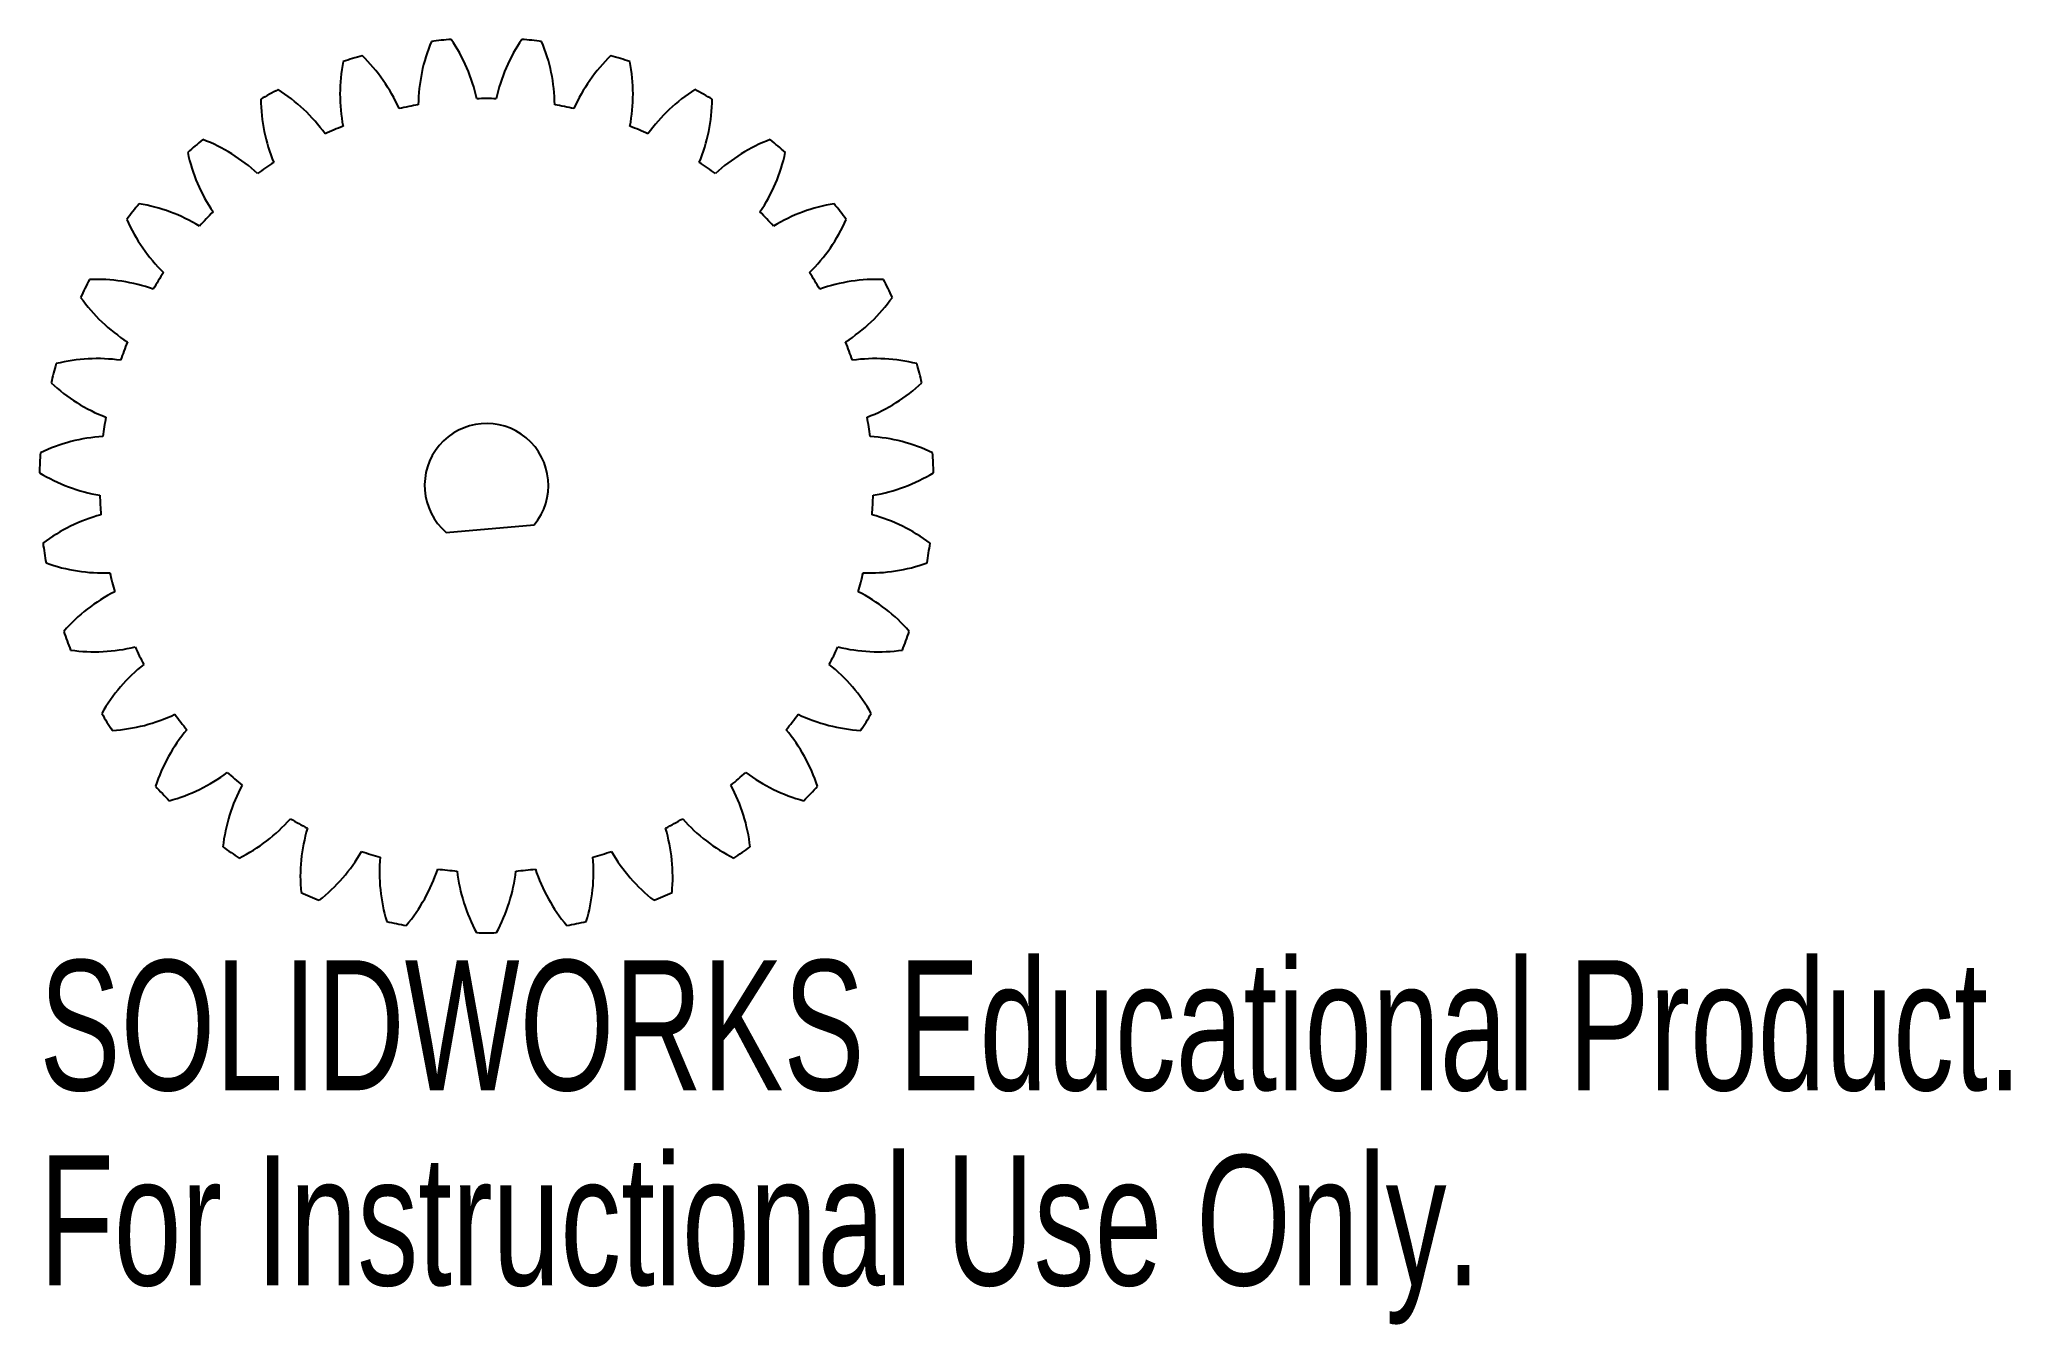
# Model space of a CAD drawing. Header units: millimetres. Extents: x -16.6 to 56.6, y -31.2 to 16.6.
import ezdxf

# ---------------------------------------------------------------- set-up
doc = ezdxf.new("R2010")
doc.units = ezdxf.units.MM
doc.styles.add('SLDTEXTSTYLE0', font='TXT', dxfattribs={"width": 0.7})

msp = doc.modelspace()

# ---------------------------------------------------------------- linework, layer by layer
at = {"color": 7, "linetype": 'Continuous', "lineweight": 25}
msp.add_line((-1.496, -1.747), (1.769, -1.47), dxfattribs=at)
for centre, radius, start, end in [((3.788, 14.064), 6.325, 157.36695, 179.23606), ((0, 0), 16.625, 94.52961, 97.08329), ((-6.541, 13.014), 6.325, 12.37684, 34.24595), ((6.541, 13.014), 6.325, 145.75405, 167.62316), ((0, 0), 16.625, 82.91671, 85.47039), ((-3.788, 14.064), 6.325, 0.76394, 22.63305), ((0.879, 14.539), 6.325, 168.97985, 190.84897), ((0, 0), 16.625, 106.14251, 108.6962), ((-9.027, 11.431), 6.325, 23.98974, 45.85886), ((9.027, 11.431), 6.325, 134.14114, 156.01026), ((0, 0), 16.625, 71.3038, 73.85749), ((-0.879, 14.539), 6.325, 349.15103, 11.02015), ((0, 0), 16.625, 117.75542, 120.3091), ((-11.143, 9.379), 6.325, 35.60265, 57.47176), ((11.143, 9.379), 6.325, 122.52824, 144.39735), ((0, 0), 16.625, 59.6909, 62.24458), ((-2.065, 14.418), 6.325, 180.59276, 202.46187), ((0, 0), 14.374, 100.1643, 103.06151), ((0, 0), 14.374, 88.55139, 91.44861), ((0, 0), 14.374, 76.93849, 79.8357), ((2.065, 14.418), 6.325, 337.53813, 359.40724), ((0, 0), 14.374, 111.7772, 114.67441), ((0, 0), 14.374, 65.32559, 68.2228), ((0, 0), 16.625, 129.36832, 131.922), ((-12.803, 6.944), 6.325, 47.21555, 69.08466), ((12.803, 6.944), 6.325, 110.91534, 132.78445), ((0, 0), 16.625, 48.078, 50.63168), ((-4.925, 13.707), 6.325, 192.20566, 214.07477), ((0, 0), 14.374, 123.3901, 126.28732), ((0, 0), 14.374, 53.71268, 56.6099), ((4.925, 13.707), 6.325, 325.92523, 347.79434), ((0, 0), 16.625, 140.98122, 143.53491), ((-13.939, 4.225), 6.325, 58.82845, 80.69757), ((13.939, 4.225), 6.325, 99.30243, 121.17155), ((0, 0), 16.625, 36.46509, 39.01878), ((-7.584, 12.435), 6.325, 203.81856, 225.68768), ((0, 0), 14.374, 135.00301, 137.90022), ((0, 0), 14.374, 42.09978, 44.99699), ((7.584, 12.435), 6.325, 314.31232, 336.18144), ((0, 0), 16.625, 152.59413, 155.14781), ((-14.504, 1.332), 6.325, 70.44136, 92.31047), ((0, 0), 14.374, 146.61591, 149.51312), ((0, 0), 14.374, 30.48688, 33.38409), ((14.504, 1.332), 6.325, 87.68953, 109.55864), ((0, 0), 16.625, 24.85219, 27.40587), ((-9.932, 10.654), 6.325, 215.43147, 237.30058), ((9.932, 10.654), 6.325, 302.69942, 324.56853), ((0, 0), 14.374, 158.22881, 161.12603), ((0, 0), 14.374, 18.87397, 21.77119), ((0, 0), 16.625, 164.20703, 166.76071), ((-14.475, -1.614), 6.325, 82.05426, 103.92337), ((14.475, -1.614), 6.325, 76.07663, 97.94574), ((0, 0), 16.625, 13.23929, 15.79297), ((-11.873, 8.437), 6.325, 227.04437, 248.91348), ((11.873, 8.437), 6.325, 291.08652, 312.95563), ((0, 0), 14.374, 169.84172, 172.73893), ((0, 0), 2.3, 320.26524, 229.41259), ((0, 0), 14.374, 7.26107, 10.15828), ((-13.854, -4.495), 6.325, 93.66716, 115.53628), ((13.854, -4.495), 6.325, 64.46372, 86.33284), ((0, 0), 16.625, 175.81993, 178.37362), ((0, 0), 16.625, 1.62638, 4.18007), ((-13.328, 5.874), 6.325, 238.65727, 260.52639), ((13.328, 5.874), 6.325, 279.47361, 301.34273), ((0, 0), 14.374, 181.45462, 184.35183), ((0, 0), 14.374, 355.64817, 358.54538), ((-12.666, -7.192), 6.325, 105.28006, 127.14918), ((12.666, -7.192), 6.325, 52.85082, 74.71993), ((0, 0), 16.625, 187.43284, 189.98652), ((0, 0), 16.625, 350.01348, 352.56716), ((-14.238, 3.071), 6.325, 250.27018, 272.13929), ((14.238, 3.071), 6.325, 267.86071, 289.72982), ((0, 0), 14.374, 193.06752, 195.96473), ((0, 0), 14.374, 344.03527, 346.93248), ((-10.959, -9.594), 6.325, 116.89297, 138.76208), ((10.959, -9.594), 6.325, 41.23792, 63.10703), ((0, 0), 16.625, 199.04574, 201.59942), ((0, 0), 16.625, 338.40058, 340.95426), ((-14.565, 0.142), 6.325, 261.88308, 283.75219), ((0, 0), 14.374, 204.68043, 207.57764), ((0, 0), 14.374, 332.42236, 335.31957), ((14.565, 0.142), 6.325, 256.24781, 278.11692), ((-8.803, -11.604), 6.325, 128.50587, 150.37499), ((8.803, -11.604), 6.325, 29.62501, 51.49413), ((0, 0), 16.625, 210.65864, 213.21233), ((-14.295, -2.793), 6.325, 273.49598, 295.3651), ((0, 0), 14.374, 216.29333, 219.19054), ((0, 0), 14.374, 320.80946, 323.70667), ((14.295, -2.793), 6.325, 244.6349, 266.50402), ((0, 0), 16.625, 326.78767, 329.34136), ((-6.287, -13.139), 6.325, 140.11877, 161.98789), ((6.287, -13.139), 6.325, 18.01211, 39.88123), ((-13.44, -5.613), 6.325, 285.10888, 306.978), ((0, 0), 14.374, 227.90623, 230.80344), ((0, 0), 14.374, 309.19656, 312.09377), ((13.44, -5.613), 6.325, 233.022, 254.89112), ((0, 0), 16.625, 222.27155, 224.82523), ((-3.513, -14.135), 6.325, 151.73168, 173.60079), ((3.513, -14.135), 6.325, 6.39921, 28.26832), ((0, 0), 16.625, 315.17477, 317.72845), ((-12.035, -8.204), 6.325, 296.72179, 318.5909), ((0, 0), 14.374, 239.51914, 242.41635), ((0, 0), 14.374, 297.58365, 300.48086), ((12.035, -8.204), 6.325, 221.4091, 243.27821), ((-0.596, -14.553), 6.325, 163.34458, 185.2137), ((0.596, -14.553), 6.325, 354.7863, 16.65542), ((0, 0), 16.625, 233.88445, 236.43813), ((-10.137, -10.459), 6.325, 308.33469, 330.20381), ((0, 0), 14.374, 251.13204, 254.02925), ((2.346, -14.375), 6.325, 174.95748, 196.8266), ((-2.346, -14.375), 6.325, 343.1734, 5.04252), ((0, 0), 14.374, 285.97075, 288.86796), ((10.137, -10.459), 6.325, 209.79619, 231.66531), ((0, 0), 16.625, 303.56187, 306.11555), ((-7.824, -12.285), 6.325, 319.94759, 341.81671), ((0, 0), 14.374, 262.74494, 265.64215), ((5.191, -13.609), 6.325, 186.57039, 208.4395), ((-5.191, -13.609), 6.325, 331.5605, 353.42961), ((0, 0), 14.374, 274.35785, 277.25506), ((7.824, -12.285), 6.325, 198.18329, 220.05241), ((0, 0), 16.625, 245.49735, 248.05104), ((0, 0), 16.625, 291.94896, 294.50265), ((0, 0), 16.625, 257.11025, 259.66394), ((0, 0), 16.625, 268.72316, 271.27684), ((0, 0), 16.625, 280.33606, 282.88975)]:
    msp.add_arc(centre, radius, start, end, dxfattribs=at)

# ---------------------------------------------------------------- texts
at = {"color": 7, "linetype": 'Continuous', "char_height": 4.83362, "attachment_point": 1, "style": 'SLDTEXTSTYLE0'}
for s, insert in [('SOLIDWORKS Educational Product.', (-16.618, -17.645)), ('For Instructional Use Only.', (-16.618, -24.895))]:
    msp.add_mtext(s, dxfattribs=dict(at, insert=insert))

doc.saveas('drawing.dxf')
